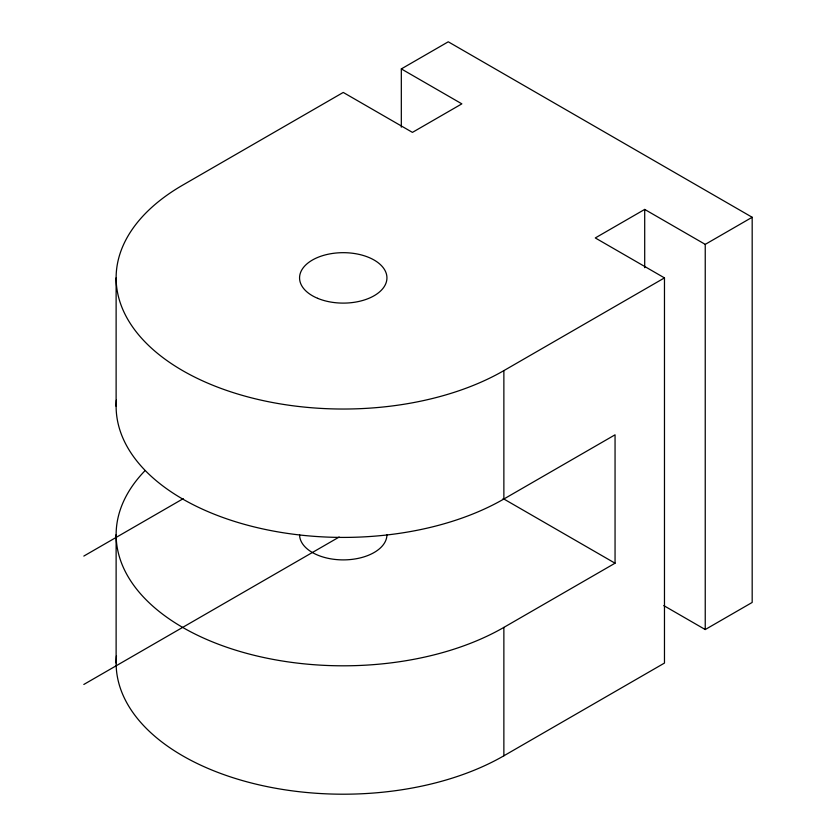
<?xml version="1.0" encoding="UTF-8"?>
<svg xmlns="http://www.w3.org/2000/svg" width="836" height="836" viewBox="0 0 836 836"><rect width="100%" height="100%" fill="white"/><g stroke="black" fill="none" stroke-linecap="round" stroke-linejoin="round"><path stroke-width="1.25" d="M401.322 127.187L401.322 68.907L448.263 41.8L752.181 217.266L752.181 602.442L705.239 629.539L663.763 605.598M752.181 217.266L705.239 244.373L644.702 209.418L595.284 237.946L664.474 277.897L664.474 663.063L503.868 755.796A227.131 131.137 0 0 1 250.622 782.799A227.131 131.137 0 0 1 116.465 655.884M83.819 556.076L183.251 498.664M401.322 68.907L461.859 103.852L412.441 132.381L343.251 92.441L182.645 185.164A227.131 131.137 0 0 0 182.645 370.62A227.131 131.137 0 0 0 503.868 370.62L664.474 277.897M83.819 684.465L339.186 537.025M116.371 400.12A227.131 131.137 0 0 0 251.427 526.22A227.131 131.137 0 0 0 503.868 499.008L615.056 434.814L615.056 563.203L503.868 627.397A227.131 131.137 0 0 1 206.523 639.383A227.131 131.137 0 0 1 144.659 471.044M503.084 498.559L615.056 563.203M705.239 244.373L705.239 629.539M644.702 209.418L644.702 267.698M503.868 370.62L503.868 499.008M503.868 627.397L503.868 755.796M116.12 277.897L116.12 406.286M116.12 534.674L116.12 663.063M386.932 534.674A43.681 25.216 0 0 1 343.251 559.89A43.681 25.216 0 0 1 299.581 534.674M317.628 298.316A43.681 25.216 0 0 0 386.702 280.499A43.681 25.216 0 0 0 325.444 254.865A43.681 25.216 0 0 0 317.628 298.316"/></g></svg>
